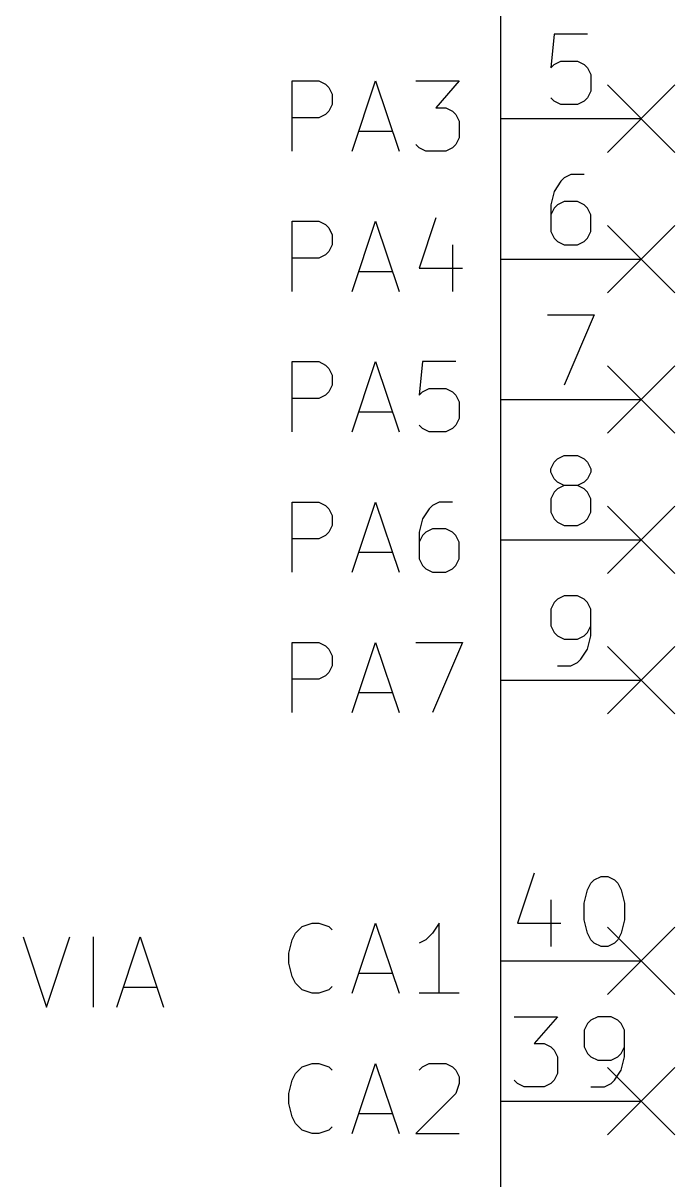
# Model space of a CAD drawing. Header units: millimetres. Extents: x 10 to 287, y -200 to -10.
# Drawn here: x 161.54 to 173.33, y -119.53 to -98.6 of the extents above; entities that cross this region are included whole.
import ezdxf

# ---------------------------------------------------------------- set-up
doc = ezdxf.new("R2010")
doc.units = ezdxf.units.MM
for name, color, linetype in [('BLUE', 174, 'CONTINUOUS'), ('GREENSIXTYFIVE', 129, 'CONTINUOUS'), ('LIGHTBLUE', 172, 'CONTINUOUS'), ('LIGHTRED', 12, 'CONTINUOUS'), ('RED', 14, 'CONTINUOUS'), ('WHITE', 250, 'CONTINUOUS')]:
    doc.layers.add(name, color=color, linetype=linetype)

msp = doc.modelspace()

# ---------------------------------------------------------------- linework, layer by layer
at = {"layer": 'BLUE', "linetype": 'CONTINUOUS'}
for p, q in [((172.1104, -99.7204), (173.3296, -100.9396)), ((173.3296, -99.7204), (172.1104, -100.9396)), ((172.1104, -102.2604), (173.3296, -103.4796)), ((173.3296, -102.2604), (172.1104, -103.4796)), ((172.1104, -104.8004), (173.3296, -106.0196)), ((173.3296, -104.8004), (172.1104, -106.0196)), ((172.1104, -107.3404), (173.3296, -108.5596)), ((173.3296, -107.3404), (172.1104, -108.5596)), ((172.1104, -109.8804), (173.3296, -111.0996)), ((173.3296, -109.8804), (172.1104, -111.0996)), ((172.1104, -114.9604), (173.3296, -116.1796)), ((173.3296, -114.9604), (172.1104, -116.1796)), ((172.1104, -117.5004), (173.3296, -118.7196)), ((173.3296, -117.5004), (172.1104, -118.7196))]:
    msp.add_line(p, q, dxfattribs=at)
at = {"layer": 'GREENSIXTYFIVE', "linetype": 'CONTINUOUS'}
for p, q in [((166.4062, -100.9175), (166.4062, -99.6475)), ((166.4062, -99.6475), (166.89, -99.6475)), ((166.4062, -100.9175), (166.4062, -99.6475)), ((166.4062, -99.6475), (166.89, -99.6475)), ((166.89, -99.6475), (167.011, -99.708)), ((166.89, -99.6475), (167.011, -99.708)), ((167.011, -99.708), (167.0715, -99.7685)), ((167.011, -99.708), (167.0715, -99.7685)), ((167.0715, -99.7685), (167.1319, -99.8894)), ((167.0715, -99.7685), (167.1319, -99.8894)), ((167.4948, -100.9175), (167.9181, -99.6475)), ((167.4948, -100.9175), (167.9181, -99.6475)), ((167.9181, -99.6475), (168.3415, -100.9175)), ((167.9181, -99.6475), (168.3415, -100.9175)), ((168.6439, -99.6475), (169.4301, -99.6475)), ((168.6439, -99.6475), (169.4301, -99.6475)), ((169.4301, -99.6475), (169.0067, -100.1313)), ((169.4301, -99.6475), (169.0067, -100.1313)), ((167.1319, -99.8894), (167.1319, -100.0709)), ((167.1319, -99.8894), (167.1319, -100.0709)), ((167.011, -100.2523), (166.89, -100.3128)), ((167.011, -100.2523), (166.89, -100.3128)), ((167.0715, -100.1918), (167.011, -100.2523)), ((167.0715, -100.1918), (167.011, -100.2523)), ((167.1319, -100.0709), (167.0715, -100.1918)), ((167.1319, -100.0709), (167.0715, -100.1918)), ((169.0067, -100.1313), (169.1882, -100.1313)), ((169.0067, -100.1313), (169.1882, -100.1313)), ((169.1882, -100.1313), (169.3091, -100.1918)), ((169.1882, -100.1313), (169.3091, -100.1918)), ((169.3091, -100.1918), (169.3696, -100.2523)), ((169.3091, -100.1918), (169.3696, -100.2523)), ((169.3696, -100.2523), (169.4301, -100.3732)), ((169.3696, -100.2523), (169.4301, -100.3732)), ((166.89, -100.3128), (166.4062, -100.3128)), ((166.89, -100.3128), (166.4062, -100.3128)), ((169.4301, -100.3732), (169.4301, -100.6756)), ((169.4301, -100.3732), (169.4301, -100.6756)), ((167.6158, -100.5547), (168.2205, -100.5547)), ((167.6158, -100.5547), (168.2205, -100.5547)), ((169.4301, -100.6756), (169.3696, -100.7966)), ((169.4301, -100.6756), (169.3696, -100.7966)), ((168.7044, -100.8571), (168.6439, -100.7966)), ((168.7044, -100.8571), (168.6439, -100.7966)), ((168.8253, -100.9175), (168.7044, -100.8571)), ((168.8253, -100.9175), (168.7044, -100.8571)), ((169.3091, -100.8571), (169.1882, -100.9175)), ((169.3091, -100.8571), (169.1882, -100.9175)), ((169.3696, -100.7966), (169.3091, -100.8571)), ((169.3696, -100.7966), (169.3091, -100.8571)), ((169.1882, -100.9175), (168.8253, -100.9175)), ((169.1882, -100.9175), (168.8253, -100.9175)), ((169.0067, -102.1271), (168.7044, -103.0342)), ((169.0067, -102.1271), (168.7044, -103.0342)), ((166.4062, -103.4575), (166.4062, -102.1875)), ((166.4062, -102.1875), (166.89, -102.1875)), ((166.4062, -103.4575), (166.4062, -102.1875)), ((166.4062, -102.1875), (166.89, -102.1875)), ((166.89, -102.1875), (167.011, -102.248)), ((166.89, -102.1875), (167.011, -102.248)), ((167.011, -102.248), (167.0715, -102.3085)), ((167.011, -102.248), (167.0715, -102.3085)), ((167.0715, -102.3085), (167.1319, -102.4294)), ((167.0715, -102.3085), (167.1319, -102.4294)), ((167.4948, -103.4575), (167.9181, -102.1875)), ((167.4948, -103.4575), (167.9181, -102.1875)), ((167.9181, -102.1875), (168.3415, -103.4575)), ((167.9181, -102.1875), (168.3415, -103.4575)), ((167.1319, -102.4294), (167.1319, -102.6109)), ((167.1319, -102.4294), (167.1319, -102.6109)), ((167.0715, -102.7318), (167.011, -102.7923)), ((167.0715, -102.7318), (167.011, -102.7923)), ((167.1319, -102.6109), (167.0715, -102.7318)), ((167.1319, -102.6109), (167.0715, -102.7318)), ((169.3091, -102.6109), (169.3091, -103.4575)), ((169.3091, -102.6109), (169.3091, -103.4575)), ((166.89, -102.8528), (166.4062, -102.8528)), ((166.89, -102.8528), (166.4062, -102.8528)), ((167.011, -102.7923), (166.89, -102.8528)), ((167.011, -102.7923), (166.89, -102.8528)), ((167.6158, -103.0947), (168.2205, -103.0947)), ((167.6158, -103.0947), (168.2205, -103.0947)), ((168.7044, -103.0342), (169.4905, -103.0342)), ((168.7044, -103.0342), (169.4905, -103.0342)), ((166.4062, -105.9975), (166.4062, -104.7275)), ((166.4062, -104.7275), (166.89, -104.7275)), ((166.4062, -105.9975), (166.4062, -104.7275)), ((166.4062, -104.7275), (166.89, -104.7275)), ((166.89, -104.7275), (167.011, -104.788)), ((166.89, -104.7275), (167.011, -104.788)), ((167.011, -104.788), (167.0715, -104.8485)), ((167.011, -104.788), (167.0715, -104.8485)), ((167.0715, -104.8485), (167.1319, -104.9694)), ((167.0715, -104.8485), (167.1319, -104.9694)), ((167.4948, -105.9975), (167.9181, -104.7275)), ((167.4948, -105.9975), (167.9181, -104.7275)), ((167.9181, -104.7275), (168.3415, -105.9975)), ((167.9181, -104.7275), (168.3415, -105.9975)), ((168.7648, -104.7275), (168.7044, -105.3323)), ((168.7648, -104.7275), (168.7044, -105.3323)), ((169.3696, -104.7275), (168.7648, -104.7275)), ((169.3696, -104.7275), (168.7648, -104.7275)), ((167.1319, -104.9694), (167.1319, -105.1509)), ((167.1319, -104.9694), (167.1319, -105.1509)), ((167.0715, -105.2718), (167.011, -105.3323)), ((167.0715, -105.2718), (167.011, -105.3323)), ((167.1319, -105.1509), (167.0715, -105.2718)), ((167.1319, -105.1509), (167.0715, -105.2718)), ((168.7044, -105.3323), (168.7648, -105.2718)), ((168.7044, -105.3323), (168.7648, -105.2718)), ((168.7648, -105.2718), (168.8858, -105.2113)), ((168.7648, -105.2718), (168.8858, -105.2113)), ((168.8858, -105.2113), (169.1882, -105.2113)), ((168.8858, -105.2113), (169.1882, -105.2113)), ((169.1882, -105.2113), (169.3091, -105.2718)), ((169.1882, -105.2113), (169.3091, -105.2718)), ((169.3091, -105.2718), (169.3696, -105.3323)), ((169.3091, -105.2718), (169.3696, -105.3323)), ((166.89, -105.3928), (166.4062, -105.3928)), ((166.89, -105.3928), (166.4062, -105.3928)), ((167.011, -105.3323), (166.89, -105.3928)), ((167.011, -105.3323), (166.89, -105.3928)), ((169.3696, -105.3323), (169.4301, -105.4532)), ((169.3696, -105.3323), (169.4301, -105.4532)), ((169.4301, -105.4532), (169.4301, -105.7556)), ((169.4301, -105.4532), (169.4301, -105.7556)), ((167.6158, -105.6347), (168.2205, -105.6347)), ((167.6158, -105.6347), (168.2205, -105.6347)), ((168.7648, -105.9371), (168.7044, -105.8766)), ((168.7648, -105.9371), (168.7044, -105.8766)), ((169.3696, -105.8766), (169.3091, -105.9371)), ((169.3696, -105.8766), (169.3091, -105.9371)), ((169.4301, -105.7556), (169.3696, -105.8766)), ((169.4301, -105.7556), (169.3696, -105.8766)), ((168.8858, -105.9975), (168.7648, -105.9371)), ((168.8858, -105.9975), (168.7648, -105.9371)), ((169.1882, -105.9975), (168.8858, -105.9975)), ((169.1882, -105.9975), (168.8858, -105.9975)), ((169.3091, -105.9371), (169.1882, -105.9975)), ((169.3091, -105.9371), (169.1882, -105.9975)), ((166.4062, -108.5375), (166.4062, -107.2675)), ((166.4062, -107.2675), (166.89, -107.2675)), ((166.4062, -108.5375), (166.4062, -107.2675)), ((166.4062, -107.2675), (166.89, -107.2675)), ((166.89, -107.2675), (167.011, -107.328)), ((166.89, -107.2675), (167.011, -107.328)), ((167.011, -107.328), (167.0715, -107.3885)), ((167.011, -107.328), (167.0715, -107.3885)), ((167.4948, -108.5375), (167.9181, -107.2675)), ((167.4948, -108.5375), (167.9181, -107.2675)), ((167.9181, -107.2675), (168.3415, -108.5375)), ((167.9181, -107.2675), (168.3415, -108.5375)), ((168.9463, -107.328), (168.8858, -107.3885)), ((168.9463, -107.328), (168.8858, -107.3885)), ((169.0672, -107.2675), (168.9463, -107.328)), ((169.0672, -107.2675), (168.9463, -107.328)), ((169.3091, -107.2675), (169.0672, -107.2675)), ((169.3091, -107.2675), (169.0672, -107.2675)), ((167.0715, -107.3885), (167.1319, -107.5094)), ((167.0715, -107.3885), (167.1319, -107.5094)), ((167.1319, -107.5094), (167.1319, -107.6909)), ((167.1319, -107.5094), (167.1319, -107.6909)), ((168.7648, -107.5699), (168.7044, -107.8118)), ((168.7648, -107.5699), (168.7044, -107.8118)), ((168.8858, -107.3885), (168.7648, -107.5699)), ((168.8858, -107.3885), (168.7648, -107.5699)), ((167.1319, -107.6909), (167.0715, -107.8118)), ((167.1319, -107.6909), (167.0715, -107.8118)), ((168.9463, -107.7513), (168.8253, -107.8118)), ((168.9463, -107.7513), (168.8253, -107.8118)), ((169.1882, -107.7513), (168.9463, -107.7513)), ((169.1882, -107.7513), (168.9463, -107.7513)), ((169.3091, -107.8118), (169.1882, -107.7513)), ((169.3091, -107.8118), (169.1882, -107.7513)), ((166.89, -107.9328), (166.4062, -107.9328)), ((166.89, -107.9328), (166.4062, -107.9328)), ((167.011, -107.8723), (166.89, -107.9328)), ((167.011, -107.8723), (166.89, -107.9328)), ((167.0715, -107.8118), (167.011, -107.8723)), ((167.0715, -107.8118), (167.011, -107.8723)), ((168.7044, -107.8118), (168.7044, -108.2956)), ((168.7044, -107.8118), (168.7044, -108.2956)), ((168.7648, -107.8723), (168.7044, -107.9932)), ((168.7648, -107.8723), (168.7044, -107.9932)), ((168.8253, -107.8118), (168.7648, -107.8723)), ((168.8253, -107.8118), (168.7648, -107.8723)), ((169.3696, -107.8723), (169.3091, -107.8118)), ((169.3696, -107.8723), (169.3091, -107.8118)), ((169.4301, -107.9932), (169.3696, -107.8723)), ((169.4301, -107.9932), (169.3696, -107.8723)), ((169.4301, -108.2956), (169.4301, -107.9932)), ((169.4301, -108.2956), (169.4301, -107.9932)), ((167.6158, -108.1747), (168.2205, -108.1747)), ((167.6158, -108.1747), (168.2205, -108.1747)), ((168.7044, -108.2956), (168.7648, -108.4166)), ((168.7044, -108.2956), (168.7648, -108.4166)), ((168.7648, -108.4166), (168.8253, -108.4771)), ((168.7648, -108.4166), (168.8253, -108.4771)), ((169.3091, -108.4771), (169.3696, -108.4166)), ((169.3091, -108.4771), (169.3696, -108.4166)), ((169.3696, -108.4166), (169.4301, -108.2956)), ((169.3696, -108.4166), (169.4301, -108.2956)), ((168.8253, -108.4771), (168.9463, -108.5375)), ((168.8253, -108.4771), (168.9463, -108.5375)), ((168.9463, -108.5375), (169.1882, -108.5375)), ((168.9463, -108.5375), (169.1882, -108.5375)), ((169.1882, -108.5375), (169.3091, -108.4771)), ((169.1882, -108.5375), (169.3091, -108.4771)), ((166.4062, -111.0775), (166.4062, -109.8075)), ((166.4062, -109.8075), (166.89, -109.8075)), ((166.4062, -111.0775), (166.4062, -109.8075)), ((166.4062, -109.8075), (166.89, -109.8075)), ((166.89, -109.8075), (167.011, -109.868)), ((166.89, -109.8075), (167.011, -109.868)), ((167.011, -109.868), (167.0715, -109.9285)), ((167.011, -109.868), (167.0715, -109.9285)), ((167.4948, -111.0775), (167.9181, -109.8075)), ((167.4948, -111.0775), (167.9181, -109.8075)), ((167.9181, -109.8075), (168.3415, -111.0775)), ((167.9181, -109.8075), (168.3415, -111.0775)), ((168.6439, -109.8075), (169.4905, -109.8075)), ((168.6439, -109.8075), (169.4905, -109.8075)), ((169.4905, -109.8075), (168.9463, -111.0775)), ((169.4905, -109.8075), (168.9463, -111.0775)), ((167.0715, -109.9285), (167.1319, -110.0494)), ((167.0715, -109.9285), (167.1319, -110.0494)), ((167.1319, -110.0494), (167.1319, -110.2309)), ((167.1319, -110.0494), (167.1319, -110.2309)), ((167.1319, -110.2309), (167.0715, -110.3518)), ((167.1319, -110.2309), (167.0715, -110.3518)), ((166.89, -110.4728), (166.4062, -110.4728)), ((166.89, -110.4728), (166.4062, -110.4728)), ((167.011, -110.4123), (166.89, -110.4728)), ((167.011, -110.4123), (166.89, -110.4728)), ((167.0715, -110.3518), (167.011, -110.4123)), ((167.0715, -110.3518), (167.011, -110.4123)), ((167.6158, -110.7147), (168.2205, -110.7147)), ((167.6158, -110.7147), (168.2205, -110.7147)), ((166.5877, -114.948), (166.7691, -114.8875)), ((166.5877, -114.948), (166.7691, -114.8875)), ((166.7691, -114.8875), (166.89, -114.8875)), ((166.7691, -114.8875), (166.89, -114.8875)), ((166.89, -114.8875), (167.0715, -114.948)), ((166.89, -114.8875), (167.0715, -114.948)), ((167.4948, -116.1575), (167.9181, -114.8875)), ((167.4948, -116.1575), (167.9181, -114.8875)), ((167.9181, -114.8875), (168.3415, -116.1575)), ((167.9181, -114.8875), (168.3415, -116.1575)), ((169.0672, -114.8875), (168.9463, -115.069)), ((169.0672, -114.8875), (168.9463, -115.069)), ((169.0672, -116.1575), (169.0672, -114.8875)), ((169.0672, -116.1575), (169.0672, -114.8875)), ((166.4062, -115.1899), (166.4667, -115.069)), ((166.4062, -115.1899), (166.4667, -115.069)), ((166.4667, -115.069), (166.5877, -114.948)), ((166.4667, -115.069), (166.5877, -114.948)), ((167.0715, -114.948), (167.1319, -115.0085)), ((167.0715, -114.948), (167.1319, -115.0085)), ((168.9463, -115.069), (168.8253, -115.1899)), ((168.9463, -115.069), (168.8253, -115.1899)), ((166.3458, -115.4318), (166.4062, -115.1899)), ((166.3458, -115.4318), (166.4062, -115.1899)), ((168.8253, -115.1899), (168.7044, -115.2504)), ((168.8253, -115.1899), (168.7044, -115.2504)), ((166.3458, -115.6132), (166.3458, -115.4318)), ((166.3458, -115.6132), (166.3458, -115.4318)), ((166.4062, -115.8551), (166.3458, -115.6132)), ((166.4062, -115.8551), (166.3458, -115.6132)), ((166.4667, -115.9761), (166.4062, -115.8551)), ((166.4667, -115.9761), (166.4062, -115.8551)), ((167.6158, -115.7947), (168.2205, -115.7947)), ((167.6158, -115.7947), (168.2205, -115.7947)), ((166.5877, -116.0971), (166.4667, -115.9761)), ((166.5877, -116.0971), (166.4667, -115.9761)), ((166.7691, -116.1575), (166.5877, -116.0971)), ((166.7691, -116.1575), (166.5877, -116.0971)), ((166.89, -116.1575), (166.7691, -116.1575)), ((166.89, -116.1575), (166.7691, -116.1575)), ((167.0715, -116.0971), (166.89, -116.1575)), ((167.0715, -116.0971), (166.89, -116.1575)), ((167.1319, -116.0366), (167.0715, -116.0971)), ((167.1319, -116.0366), (167.0715, -116.0971)), ((169.4301, -116.1575), (168.7044, -116.1575)), ((169.4301, -116.1575), (168.7044, -116.1575)), ((166.5877, -117.488), (166.7691, -117.4275)), ((166.5877, -117.488), (166.7691, -117.4275)), ((166.7691, -117.4275), (166.89, -117.4275)), ((166.7691, -117.4275), (166.89, -117.4275)), ((166.89, -117.4275), (167.0715, -117.488)), ((166.89, -117.4275), (167.0715, -117.488)), ((167.4948, -118.6975), (167.9181, -117.4275)), ((167.4948, -118.6975), (167.9181, -117.4275)), ((167.9181, -117.4275), (168.3415, -118.6975)), ((167.9181, -117.4275), (168.3415, -118.6975)), ((168.7648, -117.488), (168.8858, -117.4275)), ((168.7648, -117.488), (168.8858, -117.4275)), ((168.8858, -117.4275), (169.1882, -117.4275)), ((168.8858, -117.4275), (169.1882, -117.4275)), ((169.1882, -117.4275), (169.3091, -117.488)), ((169.1882, -117.4275), (169.3091, -117.488)), ((166.4062, -117.7299), (166.4667, -117.609)), ((166.4062, -117.7299), (166.4667, -117.609)), ((166.4667, -117.609), (166.5877, -117.488)), ((166.4667, -117.609), (166.5877, -117.488)), ((167.0715, -117.488), (167.1319, -117.5485)), ((167.0715, -117.488), (167.1319, -117.5485)), ((168.7044, -117.5485), (168.7648, -117.488)), ((168.7044, -117.5485), (168.7648, -117.488)), ((169.3091, -117.488), (169.3696, -117.5485)), ((169.3091, -117.488), (169.3696, -117.5485)), ((169.3696, -117.5485), (169.4301, -117.6694)), ((169.3696, -117.5485), (169.4301, -117.6694)), ((166.3458, -117.9718), (166.4062, -117.7299)), ((166.3458, -117.9718), (166.4062, -117.7299)), ((169.4301, -117.7904), (169.3696, -117.9718)), ((169.4301, -117.7904), (169.3696, -117.9718)), ((169.4301, -117.6694), (169.4301, -117.7904)), ((169.4301, -117.6694), (169.4301, -117.7904)), ((166.3458, -118.1532), (166.3458, -117.9718)), ((166.3458, -118.1532), (166.3458, -117.9718)), ((169.3696, -117.9718), (168.6439, -118.6975)), ((169.3696, -117.9718), (168.6439, -118.6975)), ((166.4062, -118.3951), (166.3458, -118.1532)), ((166.4062, -118.3951), (166.3458, -118.1532)), ((166.4667, -118.5161), (166.4062, -118.3951)), ((166.4667, -118.5161), (166.4062, -118.3951)), ((167.6158, -118.3347), (168.2205, -118.3347)), ((167.6158, -118.3347), (168.2205, -118.3347)), ((166.5877, -118.6371), (166.4667, -118.5161)), ((166.5877, -118.6371), (166.4667, -118.5161)), ((166.7691, -118.6975), (166.5877, -118.6371)), ((166.7691, -118.6975), (166.5877, -118.6371)), ((167.0715, -118.6371), (166.89, -118.6975)), ((167.0715, -118.6371), (166.89, -118.6975)), ((167.1319, -118.5766), (167.0715, -118.6371)), ((167.1319, -118.5766), (167.0715, -118.6371)), ((166.89, -118.6975), (166.7691, -118.6975)), ((166.89, -118.6975), (166.7691, -118.6975)), ((168.6439, -118.6975), (169.4301, -118.6975)), ((168.6439, -118.6975), (169.4301, -118.6975))]:
    msp.add_line(p, q, dxfattribs=at)
at = {"layer": 'LIGHTBLUE', "linetype": 'CONTINUOUS'}
for p, q in [((161.5439, -115.1372), (161.9672, -116.4072)), ((161.9672, -116.4072), (162.3906, -115.1372)), ((162.8139, -116.4072), (162.8139, -115.1372)), ((163.2373, -116.4072), (163.6606, -115.1372)), ((163.6606, -115.1372), (164.084, -116.4072)), ((163.3583, -116.0444), (163.963, -116.0444))]:
    msp.add_line(p, q, dxfattribs=at)
at = {"layer": 'LIGHTRED', "linetype": 'CONTINUOUS'}
for p, q in [((171.1476, -98.8029), (171.0872, -99.4077)), ((171.1476, -98.8029), (171.0872, -99.4077)), ((171.7524, -98.8029), (171.1476, -98.8029)), ((171.7524, -98.8029), (171.1476, -98.8029)), ((171.0872, -99.4077), (171.1476, -99.3472)), ((171.0872, -99.4077), (171.1476, -99.3472)), ((171.1476, -99.3472), (171.2686, -99.2867)), ((171.1476, -99.3472), (171.2686, -99.2867)), ((171.2686, -99.2867), (171.571, -99.2867)), ((171.2686, -99.2867), (171.571, -99.2867)), ((171.571, -99.2867), (171.6919, -99.3472)), ((171.571, -99.2867), (171.6919, -99.3472)), ((171.6919, -99.3472), (171.7524, -99.4077)), ((171.6919, -99.3472), (171.7524, -99.4077)), ((171.7524, -99.4077), (171.8129, -99.5286)), ((171.7524, -99.4077), (171.8129, -99.5286)), ((171.8129, -99.5286), (171.8129, -99.831)), ((171.8129, -99.5286), (171.8129, -99.831)), ((171.8129, -99.831), (171.7524, -99.952)), ((171.8129, -99.831), (171.7524, -99.952)), ((171.1476, -100.0125), (171.0872, -99.952)), ((171.1476, -100.0125), (171.0872, -99.952)), ((171.2686, -100.0729), (171.1476, -100.0125)), ((171.2686, -100.0729), (171.1476, -100.0125)), ((171.6919, -100.0125), (171.571, -100.0729)), ((171.6919, -100.0125), (171.571, -100.0729)), ((171.7524, -99.952), (171.6919, -100.0125)), ((171.7524, -99.952), (171.6919, -100.0125)), ((171.571, -100.0729), (171.2686, -100.0729)), ((171.571, -100.0729), (171.2686, -100.0729)), ((171.2686, -101.4639), (171.1476, -101.6453)), ((171.2686, -101.4639), (171.1476, -101.6453)), ((171.3291, -101.4034), (171.2686, -101.4639)), ((171.3291, -101.4034), (171.2686, -101.4639)), ((171.45, -101.3429), (171.3291, -101.4034)), ((171.45, -101.3429), (171.3291, -101.4034)), ((171.6919, -101.3429), (171.45, -101.3429)), ((171.6919, -101.3429), (171.45, -101.3429)), ((171.1476, -101.6453), (171.0872, -101.8872)), ((171.1476, -101.6453), (171.0872, -101.8872)), ((171.0872, -101.8872), (171.0872, -102.371)), ((171.0872, -101.8872), (171.0872, -102.371)), ((171.2081, -101.8872), (171.1476, -101.9477)), ((171.2081, -101.8872), (171.1476, -101.9477)), ((171.3291, -101.8267), (171.2081, -101.8872)), ((171.3291, -101.8267), (171.2081, -101.8872)), ((171.571, -101.8267), (171.3291, -101.8267)), ((171.571, -101.8267), (171.3291, -101.8267)), ((171.6919, -101.8872), (171.571, -101.8267)), ((171.6919, -101.8872), (171.571, -101.8267)), ((171.7524, -101.9477), (171.6919, -101.8872)), ((171.7524, -101.9477), (171.6919, -101.8872)), ((171.1476, -101.9477), (171.0872, -102.0686)), ((171.1476, -101.9477), (171.0872, -102.0686)), ((171.8129, -102.0686), (171.7524, -101.9477)), ((171.8129, -102.0686), (171.7524, -101.9477)), ((171.8129, -102.371), (171.8129, -102.0686)), ((171.8129, -102.371), (171.8129, -102.0686)), ((171.0872, -102.371), (171.1476, -102.492)), ((171.0872, -102.371), (171.1476, -102.492)), ((171.1476, -102.492), (171.2081, -102.5525)), ((171.1476, -102.492), (171.2081, -102.5525)), ((171.2081, -102.5525), (171.3291, -102.6129)), ((171.2081, -102.5525), (171.3291, -102.6129)), ((171.571, -102.6129), (171.6919, -102.5525)), ((171.571, -102.6129), (171.6919, -102.5525)), ((171.6919, -102.5525), (171.7524, -102.492)), ((171.6919, -102.5525), (171.7524, -102.492)), ((171.7524, -102.492), (171.8129, -102.371)), ((171.7524, -102.492), (171.8129, -102.371)), ((171.3291, -102.6129), (171.571, -102.6129)), ((171.3291, -102.6129), (171.571, -102.6129)), ((171.0267, -103.8829), (171.8733, -103.8829)), ((171.0267, -103.8829), (171.8733, -103.8829)), ((171.8733, -103.8829), (171.3291, -105.1529)), ((171.8733, -103.8829), (171.3291, -105.1529)), ((171.0872, -106.6648), (171.1476, -106.5439)), ((171.0872, -106.6648), (171.1476, -106.5439)), ((171.1476, -106.5439), (171.2081, -106.4834)), ((171.1476, -106.5439), (171.2081, -106.4834)), ((171.2081, -106.4834), (171.3291, -106.4229)), ((171.2081, -106.4834), (171.3291, -106.4229)), ((171.3291, -106.4229), (171.571, -106.4229)), ((171.3291, -106.4229), (171.571, -106.4229)), ((171.571, -106.4229), (171.6919, -106.4834)), ((171.571, -106.4229), (171.6919, -106.4834)), ((171.6919, -106.4834), (171.7524, -106.5439)), ((171.6919, -106.4834), (171.7524, -106.5439)), ((171.7524, -106.5439), (171.8129, -106.6648)), ((171.7524, -106.5439), (171.8129, -106.6648)), ((171.0872, -106.7253), (171.0872, -106.6648)), ((171.0872, -106.7253), (171.0872, -106.6648)), ((171.1476, -106.8463), (171.0872, -106.7253)), ((171.1476, -106.8463), (171.0872, -106.7253)), ((171.8129, -106.7253), (171.7524, -106.8463)), ((171.8129, -106.7253), (171.7524, -106.8463)), ((171.8129, -106.6648), (171.8129, -106.7253)), ((171.8129, -106.6648), (171.8129, -106.7253)), ((171.2081, -106.9067), (171.1476, -106.8463)), ((171.2081, -106.9067), (171.1476, -106.8463)), ((171.3291, -106.9672), (171.2081, -106.9067)), ((171.3291, -106.9672), (171.2081, -106.9067)), ((171.6919, -106.9067), (171.571, -106.9672)), ((171.6919, -106.9067), (171.571, -106.9672)), ((171.7524, -106.8463), (171.6919, -106.9067)), ((171.7524, -106.8463), (171.6919, -106.9067)), ((171.1476, -107.0882), (171.0872, -107.2091)), ((171.1476, -107.0882), (171.0872, -107.2091)), ((171.2081, -107.0277), (171.1476, -107.0882)), ((171.2081, -107.0277), (171.1476, -107.0882)), ((171.3291, -106.9672), (171.2081, -107.0277)), ((171.3291, -106.9672), (171.2081, -107.0277)), ((171.571, -106.9672), (171.3291, -106.9672)), ((171.571, -106.9672), (171.3291, -106.9672)), ((171.6919, -107.0277), (171.571, -106.9672)), ((171.6919, -107.0277), (171.571, -106.9672)), ((171.7524, -107.0882), (171.6919, -107.0277)), ((171.7524, -107.0882), (171.6919, -107.0277)), ((171.8129, -107.2091), (171.7524, -107.0882)), ((171.8129, -107.2091), (171.7524, -107.0882)), ((171.0872, -107.2091), (171.0872, -107.451)), ((171.0872, -107.2091), (171.0872, -107.451)), ((171.8129, -107.451), (171.8129, -107.2091)), ((171.8129, -107.451), (171.8129, -107.2091)), ((171.0872, -107.451), (171.1476, -107.572)), ((171.0872, -107.451), (171.1476, -107.572)), ((171.1476, -107.572), (171.2081, -107.6325)), ((171.1476, -107.572), (171.2081, -107.6325)), ((171.6919, -107.6325), (171.7524, -107.572)), ((171.6919, -107.6325), (171.7524, -107.572)), ((171.7524, -107.572), (171.8129, -107.451)), ((171.7524, -107.572), (171.8129, -107.451)), ((171.2081, -107.6325), (171.3291, -107.6929)), ((171.2081, -107.6325), (171.3291, -107.6929)), ((171.3291, -107.6929), (171.571, -107.6929)), ((171.3291, -107.6929), (171.571, -107.6929)), ((171.571, -107.6929), (171.6919, -107.6325)), ((171.571, -107.6929), (171.6919, -107.6325)), ((171.2081, -109.0234), (171.1476, -109.0839)), ((171.2081, -109.0234), (171.1476, -109.0839)), ((171.3291, -108.9629), (171.2081, -109.0234)), ((171.3291, -108.9629), (171.2081, -109.0234)), ((171.571, -108.9629), (171.3291, -108.9629)), ((171.571, -108.9629), (171.3291, -108.9629)), ((171.6919, -109.0234), (171.571, -108.9629)), ((171.6919, -109.0234), (171.571, -108.9629)), ((171.7524, -109.0839), (171.6919, -109.0234)), ((171.7524, -109.0839), (171.6919, -109.0234)), ((171.1476, -109.0839), (171.0872, -109.2048)), ((171.1476, -109.0839), (171.0872, -109.2048)), ((171.0872, -109.2048), (171.0872, -109.5072)), ((171.0872, -109.2048), (171.0872, -109.5072)), ((171.8129, -109.2048), (171.7524, -109.0839)), ((171.8129, -109.2048), (171.7524, -109.0839)), ((171.8129, -109.6886), (171.8129, -109.2048)), ((171.8129, -109.6886), (171.8129, -109.2048)), ((171.0872, -109.5072), (171.1476, -109.6282)), ((171.0872, -109.5072), (171.1476, -109.6282)), ((171.1476, -109.6282), (171.2081, -109.6886)), ((171.1476, -109.6282), (171.2081, -109.6886)), ((171.6919, -109.6886), (171.7524, -109.6282)), ((171.6919, -109.6886), (171.7524, -109.6282)), ((171.7524, -109.6282), (171.8129, -109.5072)), ((171.7524, -109.6282), (171.8129, -109.5072)), ((171.2081, -109.6886), (171.3291, -109.7491)), ((171.2081, -109.6886), (171.3291, -109.7491)), ((171.3291, -109.7491), (171.571, -109.7491)), ((171.3291, -109.7491), (171.571, -109.7491)), ((171.571, -109.7491), (171.6919, -109.6886)), ((171.571, -109.7491), (171.6919, -109.6886)), ((171.7524, -109.9305), (171.8129, -109.6886)), ((171.7524, -109.9305), (171.8129, -109.6886)), ((171.6314, -110.112), (171.7524, -109.9305)), ((171.6314, -110.112), (171.7524, -109.9305)), ((171.2081, -110.2329), (171.45, -110.2329)), ((171.2081, -110.2329), (171.45, -110.2329)), ((171.45, -110.2329), (171.571, -110.1725)), ((171.45, -110.2329), (171.571, -110.1725)), ((171.571, -110.1725), (171.6314, -110.112)), ((171.571, -110.1725), (171.6314, -110.112)), ((170.7847, -113.9825), (170.4824, -114.8896)), ((170.7847, -113.9825), (170.4824, -114.8896)), ((171.8733, -114.1034), (171.9942, -114.0429)), ((171.8733, -114.1034), (171.9942, -114.0429)), ((171.9942, -114.0429), (172.1152, -114.0429)), ((171.9942, -114.0429), (172.1152, -114.0429)), ((172.1152, -114.0429), (172.2361, -114.1034)), ((172.1152, -114.0429), (172.2361, -114.1034)), ((171.6919, -114.5267), (171.7523, -114.2848)), ((171.6919, -114.5267), (171.7523, -114.2848)), ((171.7523, -114.2848), (171.8128, -114.1639)), ((171.7523, -114.2848), (171.8128, -114.1639)), ((171.8128, -114.1639), (171.8733, -114.1034)), ((171.8128, -114.1639), (171.8733, -114.1034)), ((172.2361, -114.1034), (172.2966, -114.1639)), ((172.2361, -114.1034), (172.2966, -114.1639)), ((172.2966, -114.1639), (172.3571, -114.2848)), ((172.2966, -114.1639), (172.3571, -114.2848)), ((172.3571, -114.2848), (172.4176, -114.5267)), ((172.3571, -114.2848), (172.4176, -114.5267)), ((171.0871, -114.4663), (171.0871, -115.3129)), ((171.0871, -114.4663), (171.0871, -115.3129)), ((171.6919, -114.8291), (171.6919, -114.5267)), ((171.6919, -114.8291), (171.6919, -114.5267)), ((172.4176, -114.5267), (172.4176, -114.8291)), ((172.4176, -114.5267), (172.4176, -114.8291)), ((170.4824, -114.8896), (171.2685, -114.8896)), ((170.4824, -114.8896), (171.2685, -114.8896)), ((171.7523, -115.071), (171.6919, -114.8291)), ((171.7523, -115.071), (171.6919, -114.8291)), ((172.4176, -114.8291), (172.3571, -115.071)), ((172.4176, -114.8291), (172.3571, -115.071)), ((171.8128, -115.192), (171.7523, -115.071)), ((171.8128, -115.192), (171.7523, -115.071)), ((172.3571, -115.071), (172.2966, -115.192)), ((172.3571, -115.071), (172.2966, -115.192)), ((171.8733, -115.2525), (171.8128, -115.192)), ((171.8733, -115.2525), (171.8128, -115.192)), ((171.9942, -115.3129), (171.8733, -115.2525)), ((171.9942, -115.3129), (171.8733, -115.2525)), ((172.1152, -115.3129), (171.9942, -115.3129)), ((172.1152, -115.3129), (171.9942, -115.3129)), ((172.2361, -115.2525), (172.1152, -115.3129)), ((172.2361, -115.2525), (172.1152, -115.3129)), ((172.2966, -115.192), (172.2361, -115.2525)), ((172.2966, -115.192), (172.2361, -115.2525)), ((170.4219, -116.5829), (171.2081, -116.5829)), ((170.4219, -116.5829), (171.2081, -116.5829)), ((171.2081, -116.5829), (170.7847, -117.0667)), ((171.2081, -116.5829), (170.7847, -117.0667)), ((171.9338, -116.5829), (171.8128, -116.6434)), ((171.9338, -116.5829), (171.8128, -116.6434)), ((172.1757, -116.5829), (171.9338, -116.5829)), ((172.1757, -116.5829), (171.9338, -116.5829)), ((172.2966, -116.6434), (172.1757, -116.5829)), ((172.2966, -116.6434), (172.1757, -116.5829)), ((171.7523, -116.7039), (171.6919, -116.8248)), ((171.7523, -116.7039), (171.6919, -116.8248)), ((171.8128, -116.6434), (171.7523, -116.7039)), ((171.8128, -116.6434), (171.7523, -116.7039)), ((172.3571, -116.7039), (172.2966, -116.6434)), ((172.3571, -116.7039), (172.2966, -116.6434)), ((172.4176, -116.8248), (172.3571, -116.7039)), ((172.4176, -116.8248), (172.3571, -116.7039)), ((171.6919, -116.8248), (171.6919, -117.1272)), ((171.6919, -116.8248), (171.6919, -117.1272)), ((172.4176, -117.3086), (172.4176, -116.8248)), ((172.4176, -117.3086), (172.4176, -116.8248)), ((170.7847, -117.0667), (170.9662, -117.0667)), ((170.7847, -117.0667), (170.9662, -117.0667)), ((170.9662, -117.0667), (171.0871, -117.1272)), ((170.9662, -117.0667), (171.0871, -117.1272)), ((171.0871, -117.1272), (171.1476, -117.1877)), ((171.0871, -117.1272), (171.1476, -117.1877)), ((171.1476, -117.1877), (171.2081, -117.3086)), ((171.1476, -117.1877), (171.2081, -117.3086)), ((171.6919, -117.1272), (171.7523, -117.2482)), ((171.6919, -117.1272), (171.7523, -117.2482)), ((172.3571, -117.2482), (172.4176, -117.1272)), ((172.3571, -117.2482), (172.4176, -117.1272)), ((171.2081, -117.3086), (171.2081, -117.611)), ((171.2081, -117.3086), (171.2081, -117.611)), ((171.7523, -117.2482), (171.8128, -117.3086)), ((171.7523, -117.2482), (171.8128, -117.3086)), ((171.8128, -117.3086), (171.9338, -117.3691)), ((171.8128, -117.3086), (171.9338, -117.3691)), ((171.9338, -117.3691), (172.1757, -117.3691)), ((171.9338, -117.3691), (172.1757, -117.3691)), ((172.1757, -117.3691), (172.2966, -117.3086)), ((172.1757, -117.3691), (172.2966, -117.3086)), ((172.2966, -117.3086), (172.3571, -117.2482)), ((172.2966, -117.3086), (172.3571, -117.2482)), ((172.3571, -117.5505), (172.4176, -117.3086)), ((172.3571, -117.5505), (172.4176, -117.3086)), ((171.2081, -117.611), (171.1476, -117.732)), ((171.2081, -117.611), (171.1476, -117.732)), ((172.2361, -117.732), (172.3571, -117.5505)), ((172.2361, -117.732), (172.3571, -117.5505)), ((170.4824, -117.7925), (170.4219, -117.732)), ((170.4824, -117.7925), (170.4219, -117.732)), ((170.6033, -117.8529), (170.4824, -117.7925)), ((170.6033, -117.8529), (170.4824, -117.7925)), ((171.0871, -117.7925), (170.9662, -117.8529)), ((171.0871, -117.7925), (170.9662, -117.8529)), ((171.1476, -117.732), (171.0871, -117.7925)), ((171.1476, -117.732), (171.0871, -117.7925)), ((172.0547, -117.8529), (172.1757, -117.7925)), ((172.0547, -117.8529), (172.1757, -117.7925)), ((172.1757, -117.7925), (172.2361, -117.732)), ((172.1757, -117.7925), (172.2361, -117.732)), ((170.9662, -117.8529), (170.6033, -117.8529)), ((170.9662, -117.8529), (170.6033, -117.8529)), ((171.8128, -117.8529), (172.0547, -117.8529)), ((171.8128, -117.8529), (172.0547, -117.8529))]:
    msp.add_line(p, q, dxfattribs=at)
at = {"layer": 'RED', "linetype": 'CONTINUOUS'}
for p, q in [((170.18, -153.67), (170.18, -87.63)), ((170.18, -100.33), (172.72, -100.33)), ((170.18, -100.33), (172.72, -100.33)), ((170.18, -102.87), (172.72, -102.87)), ((170.18, -102.87), (172.72, -102.87)), ((170.18, -105.41), (172.72, -105.41)), ((170.18, -105.41), (172.72, -105.41)), ((170.18, -107.95), (172.72, -107.95)), ((170.18, -107.95), (172.72, -107.95)), ((170.18, -110.49), (172.72, -110.49)), ((170.18, -110.49), (172.72, -110.49)), ((170.18, -115.57), (172.72, -115.57)), ((170.18, -115.57), (172.72, -115.57)), ((170.18, -118.11), (172.72, -118.11)), ((170.18, -118.11), (172.72, -118.11))]:
    msp.add_line(p, q, dxfattribs=at)
at = {"layer": 'WHITE', "linetype": 'CONTINUOUS'}
msp.add_line((170.18, -153.67), (170.18, -87.63), dxfattribs=at)

doc.saveas('drawing.dxf')
